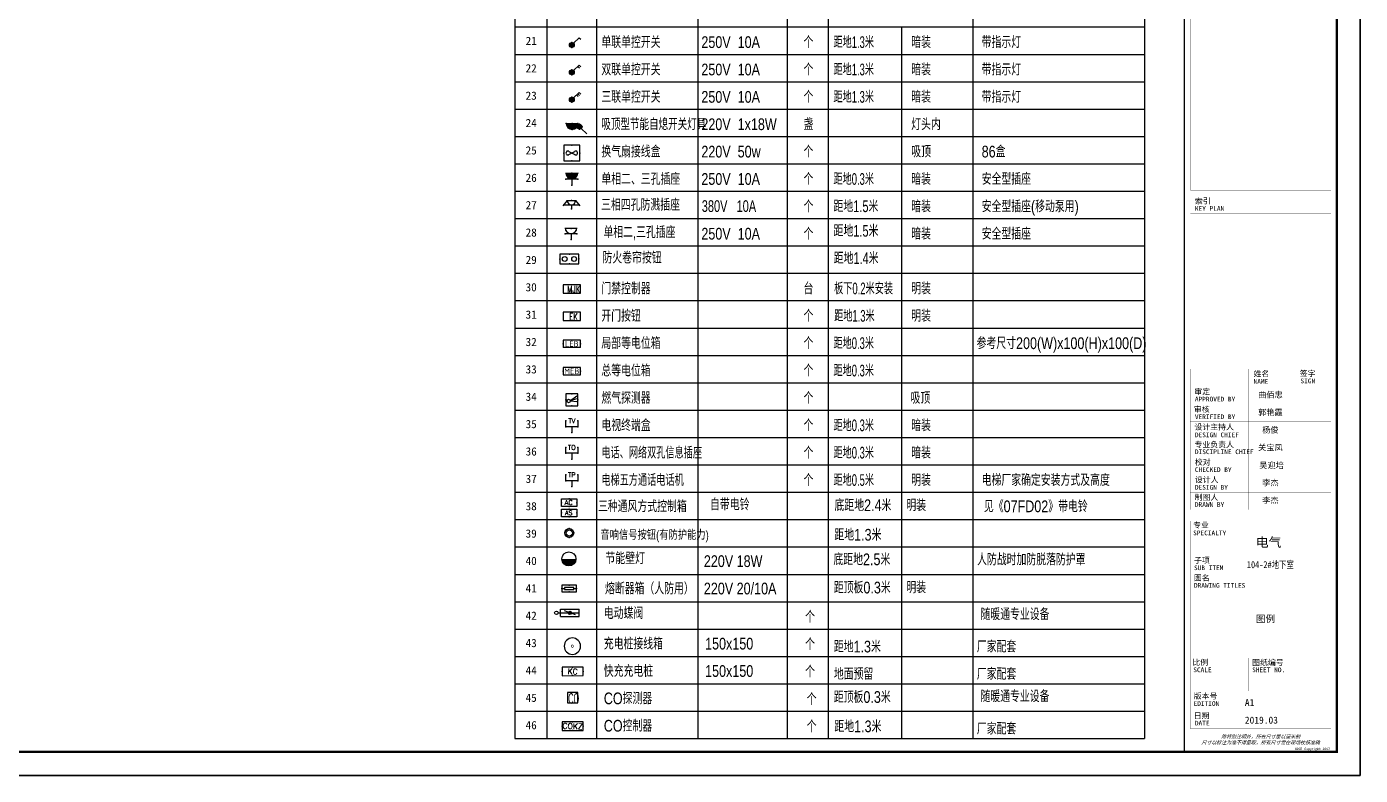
# Model space of a CAD drawing. Extents: x 776418 to 2076422, y -1170708 to 498544.
# Drawn here: x 935141 to 991971, y 285153 to 317081 of the extents above; entities that cross this region are included whole.
import ezdxf
from ezdxf.enums import TextEntityAlignment as Align

# ---------------------------------------------------------------- set-up
doc = ezdxf.new("R2010")
doc.units = 0
doc.header["$LTSCALE"] = 1000
doc.header["$MEASUREMENT"] = 0
doc.layers.get('0').update_dxf_attribs({"linetype": 'CONTINUOUS'})
for name, color, linetype in [('DIM-动力', 3, 'CONTINUOUS'), ('E_EQUIP-通讯', 3, 'CONTINUOUS'), ('EL-TEXT', 3, 'CONTINUOUS'), ('EQUIP-动力', 3, 'CONTINUOUS'), ('EQUIP-插座', 3, 'CONTINUOUS'), ('EQUIP-消防', 80, 'CONTINUOUS'), ('EQUIP-照明', 3, 'CONTINUOUS'), ('EQUIP-箱柜', 3, 'CONTINUOUS'), ('EQUIP-通讯', 3, 'CONTINUOUS'), ('H-DIM-设备', 3, 'CONTINUOUS'), ('SHEET_LINE', 6, 'CONTINUOUS'), ('SHEET_TEXT', 7, 'CONTINUOUS'), ('TEL_TEXT', 3, 'CONTINUOUS'), ('TEL_TITLE', 7, 'CONTINUOUS'), ('WIRE-3', 7, 'CONTINUOUS'), ('WIRE-通讯', 4, 'CONTINUOUS'), ('字', 7, 'CONTINUOUS')]:
    doc.layers.add(name, color=color, linetype=linetype)
doc.styles.add('_HZXY', font='ros.shx', dxfattribs={"width": 0.7, "bigfont": 'jd.shx'})
doc.styles.add('_TCH_LABEL', font='COMPLEX', dxfattribs={"bigfont": 'GBCBIG'})
doc.styles.add('_TEL_DIM', font='SIMPLEX', dxfattribs={"width": 0.7, "height": 3.5, "bigfont": 'HZTXT'})
doc.styles.add('GB-150', font='ros.shx', dxfattribs={"width": 0.8, "height": 500, "bigfont": 'jd.shx'})
doc.styles.add('HZ1', font='simplex.shx', dxfattribs={"width": 0.8, "bigfont": 'hztxt.shx'})
doc.styles.add('ST', font='', dxfattribs={"width": 0.7})
doc.styles.get("Standard").update_dxf_attribs({"font": 'gbenor.shx', "bigfont": 'gbcbig.shx'})
doc.styles.add('华文细黑', font='STXIHEI.TTF')
doc.styles.get('ST').set_extended_font_data('SimSun')

# ---------------------------------------------------------------- blocks, each defined once
blk = doc.blocks.new('_LINKPT1')
blk.add_line((0, 0), (0, 0))
blk = doc.blocks.new('M_Z0')
for p, q in [((0.75, 0.6), (-0.75, 0.6)), ((-0.75, 0.6), (-0.75, 0)), ((-0.75, 0), (0.75, 0)), ((0.75, 0), (0.75, 0.6))]:
    blk.add_line(p, q)
for p in [(-0.75, 0.3), (0, 0.6), (0, 0), (0.75, 0.3)]:
    blk.add_blockref('_LINKPT1', p)
at = {"width": 0.8, "flags": 9}
blk.add_attdef('A', (0, 0), '', height=0.00003, dxfattribs=at)
blk = doc.blocks.new('$equip$00002700')
for p, q in [((-0.75, 0.6), (-0.75, 0)), ((0.75, 0.6), (-0.75, 0.6)), ((-0.75, 0), (0.75, 0)), ((0.75, 0), (0.75, 0.6))]:
    blk.add_line(p, q)
at = {"const_width": 0.04}
blk.add_lwpolyline([(-0.75, 0.6), (-0.75, 0), (0.75, 0), (0.75, 0.6), (-0.75, 0.6), (-0.75, 0)], dxfattribs=at)
for p in [(-0.75, 0.3), (0, 0.6), (0, 0), (0.75, 0.3)]:
    blk.add_point(p)
at = {"color": 7}
blk.add_attdef('$TEXT$', text='', height=0.5, dxfattribs=at).set_placement((0, 0.3), align=Align.MIDDLE_CENTER)
at = {"color": 7, "style": '_TEL_DIM', "flags": 1}
for tag in ['A', 'REMARK']:
    blk.add_attdef(tag, text='', height=0.00002, dxfattribs=at).set_placement((0, 0), align=Align.MIDDLE_CENTER)
blk = doc.blocks.new('$equip$00002651')
for p, q in [((-0.5, 0.5), (-0.5, -0.5)), ((0.5, 0.5), (-0.5, 0.5)), ((-0.12, -0.05), (0.43, 0.34)), ((-0.12, -0.07), (0.43, 0.11)), ((0.5, -0.5), (0.5, 0.5)), ((-0.5, -0.5), (0.5, -0.5)), ((-0.12, -0.1), (0.43, -0.13))]:
    blk.add_line(p, q)
at = {"const_width": 0.04}
blk.add_lwpolyline([(-0.5, 0.5), (0.5, 0.5), (0.5, -0.5), (-0.5, -0.5), (-0.5, 0.5), (0.5, 0.5)], dxfattribs=at)
blk.add_circle((-0.27, -0.1), 0.151)
for p in [(-0.5, 0), (0, 0.5), (0.5, 0), (0, -0.5)]:
    blk.add_point(p)
at = {"color": 7, "flags": 1}
for tag, height, p in [('A', 0.00002, (0, 0)), ('B', 0.4, (0.76, -0.21))]:
    blk.add_attdef(tag, text='', height=height, dxfattribs=at).set_placement(p, align=Align.MIDDLE_CENTER)
blk = doc.blocks.new('$equip$00001802')
for p, q in [((-0.5, 0.5), (-0.5, 1)), ((0.5, 0.5), (-0.5, 0.5)), ((0, 0.5), (0, 0)), ((0.5, 1), (0.5, 0.5))]:
    blk.add_line(p, q)
for p in [(-0.5, 1), (-0.5, 0.5), (0, 0), (0.5, 1), (0.5, 0.5)]:
    blk.add_point(p)
at = {"color": 7, "style": '_TEL_DIM'}
blk.add_attdef('$TEXT$', text='', height=0.4, dxfattribs=at).set_placement((0, 1), align=Align.MIDDLE_CENTER)
at = {"color": 7, "style": '_TEL_DIM', "flags": 1}
blk.add_attdef('A', text='', height=0.00002, dxfattribs=at).set_placement((0, 0), align=Align.MIDDLE_CENTER)
blk = doc.blocks.new('$equip$00001847')
for p, q in [((-0.5, 0.5), (-0.5, 1)), ((0.5, 0.5), (-0.5, 0.5)), ((0, 0.5), (0, 0)), ((0.5, 1), (0.5, 0.5))]:
    blk.add_line(p, q)
for p in [(-0.5, 1), (-0.5, 0.5), (0, 0), (0.5, 1), (0.5, 0.5)]:
    blk.add_point(p)
at = {"color": 7, "style": '_TEL_DIM'}
blk.add_attdef('$TEXT$', text='', height=0.4, dxfattribs=at).set_placement((0, 1), align=Align.MIDDLE_CENTER)
at = {"color": 7, "style": '_TEL_DIM', "flags": 1}
blk.add_attdef('A', text='', height=0.00002, dxfattribs=at).set_placement((0, 0), align=Align.MIDDLE_CENTER)
blk = doc.blocks.new('$equip$00001867')
for p, q in [((-0.5, 0.5), (-0.5, 1)), ((0.5, 0.5), (-0.5, 0.5)), ((0, 0.5), (0, 0)), ((0.5, 1), (0.5, 0.5))]:
    blk.add_line(p, q)
for p in [(-0.5, 1), (-0.5, 0.5), (0, 0), (0.5, 1), (0.5, 0.5)]:
    blk.add_point(p)
at = {"color": 7, "style": '_TEL_DIM'}
blk.add_attdef('$TEXT$', text='', height=0.4, dxfattribs=at).set_placement((0, 1), align=Align.MIDDLE_CENTER)
at = {"color": 7, "style": '_TEL_DIM', "flags": 1}
blk.add_attdef('A', text='', height=0.00002, dxfattribs=at).set_placement((0, 0), align=Align.MIDDLE_CENTER)
blk = doc.blocks.new('$equip$00001962')
for p, q in [((0.15, 0.36), (0.63, 0.83)), ((0.63, 0.83), (0.77, 0.69))]:
    blk.add_line(p, q)
blk.add_circle((0, 0.21), 0.208)
for p in [(-0.21, 0.21), (0, 0.42), (0, 0), (0.21, 0.21)]:
    blk.add_point(p)
for points in [[(-0.18, 0.31), (0.18, 0.31), (-0.21, 0.21), (0.21, 0.21)], [(-0.18, 0.1), (0.18, 0.1), (-0.21, 0.21), (0.21, 0.21)], [(-0.1, 0.39), (0.1, 0.39), (-0.18, 0.31), (0.18, 0.31)], [(-0.1, 0.03), (0.1, 0.03), (-0.18, 0.1), (0.18, 0.1)], [(0, 0.42), (0, 0.42), (-0.1, 0.39), (0.1, 0.39)], [(0, 0), (0, 0), (-0.1, 0.03), (0.1, 0.03)]]:
    blk.add_solid(points)
at = {"layer": 'TEL_TEXT', "style": '_TEL_DIM', "flags": 1}
blk.add_attdef('A', text='', height=0.00002, dxfattribs=at).set_placement((0, 0), align=Align.MIDDLE_CENTER)
blk = doc.blocks.new('$equip$00001963')
for p, q in [((0.15, 0.36), (0.62, 0.83)), ((0.51, 0.72), (0.65, 0.58)), ((0.62, 0.83), (0.77, 0.69))]:
    blk.add_line(p, q)
blk.add_circle((0, 0.21), 0.208)
for p in [(-0.21, 0.21), (0, 0.42), (0, 0), (0.21, 0.21)]:
    blk.add_point(p)
for points in [[(-0.18, 0.31), (0.18, 0.31), (-0.21, 0.21), (0.21, 0.21)], [(-0.18, 0.1), (0.18, 0.1), (-0.21, 0.21), (0.21, 0.21)], [(-0.1, 0.39), (0.1, 0.39), (-0.18, 0.31), (0.18, 0.31)], [(-0.1, 0.03), (0.1, 0.03), (-0.18, 0.1), (0.18, 0.1)], [(0, 0.42), (0, 0.42), (-0.1, 0.39), (0.1, 0.39)], [(0, 0), (0, 0), (-0.1, 0.03), (0.1, 0.03)]]:
    blk.add_solid(points)
at = {"layer": 'TEL_TEXT', "style": '_TEL_DIM', "flags": 1}
blk.add_attdef('A', text='', height=0.00002, dxfattribs=at).set_placement((0, 0), align=Align.MIDDLE_CENTER)
blk = doc.blocks.new('$equip$00001964')
for p, q in [((0.15, 0.36), (0.62, 0.83)), ((0.4, 0.61), (0.54, 0.47)), ((0.51, 0.72), (0.65, 0.58)), ((0.62, 0.83), (0.77, 0.69))]:
    blk.add_line(p, q)
blk.add_circle((0, 0.21), 0.208)
for p in [(-0.21, 0.21), (0, 0.42), (0, 0), (0.21, 0.21)]:
    blk.add_point(p)
for points in [[(-0.18, 0.31), (0.18, 0.31), (-0.21, 0.21), (0.21, 0.21)], [(-0.18, 0.1), (0.18, 0.1), (-0.21, 0.21), (0.21, 0.21)], [(-0.1, 0.39), (0.1, 0.39), (-0.18, 0.31), (0.18, 0.31)], [(-0.1, 0.03), (0.1, 0.03), (-0.18, 0.1), (0.18, 0.1)], [(0, 0.42), (0, 0.42), (-0.1, 0.39), (0.1, 0.39)], [(0, 0), (0, 0), (-0.1, 0.03), (0.1, 0.03)]]:
    blk.add_solid(points)
at = {"layer": 'TEL_TEXT', "style": '_TEL_DIM', "flags": 1}
blk.add_attdef('A', text='', height=0.00002, dxfattribs=at).set_placement((0, 0), align=Align.MIDDLE_CENTER)
blk = doc.blocks.new('$equip$00001237')
for p, q in [((-0.5, 1.05), (-0.5, 1)), ((-0.5, 1), (0.5, 1)), ((0.5, 0.5), (-0.5, 0.5)), ((0, 0.5), (0, 0)), ((0.5, 1.05), (0.5, 1))]:
    blk.add_line(p, q)
blk.add_arc((0, 1), 0.5, 180, 0)
for p in [(-0.5, 0.5), (0, 1), (0, 0), (0.5, 0.5)]:
    blk.add_point(p)
for points in [[(0.43, 0.75), (-0.43, 0.75), (0.5, 1), (-0.5, 1)], [(0.25, 0.57), (-0.25, 0.57), (0.43, 0.75), (-0.43, 0.75)], [(0, 0.5), (0, 0.5), (0.25, 0.57), (-0.25, 0.57)]]:
    blk.add_solid(points)
at = {"flags": 9}
blk.add_attdef('A', (0, 0), '', height=0.00002, dxfattribs=at)
blk = doc.blocks.new('$equip$00001232')
for p, q in [((0.707, 0.714), (-0.707, 0.714)), ((-0.707, 0.707), (-0.707, -0.007)), ((-0.707, 0), (0.707, 0)), ((0.707, 0), (0.707, 0.714))]:
    blk.add_line(p, q)
for centre in [(-0.35, 0.357), (0.35, 0.357)]:
    blk.add_circle(centre, 0.179)
at = {"layer": 'EQUIP-照明'}
for p in [(-0.707, 0.35), (0, 0.714), (0, 0), (0.707, 0.357)]:
    blk.add_point(p, dxfattribs=at)
at = {"layer": 'EQUIP-照明', "flags": 9}
blk.add_attdef('A', (0, 0), '', height=0.00002, dxfattribs=at)
blk = doc.blocks.new('$equip$00001692')
for p, q in [((0.5, 0.95), (-0.5, 0.95)), ((0.5, 0.5), (-0.5, 0.5)), ((0, 0.5), (0, 0))]:
    blk.add_line(p, q)
blk.add_arc((0, 1), 0.5, 180, 0)
for p in [(-0.5, 0.5), (0, 0.95), (0, 0), (0.5, 0.5)]:
    blk.add_point(p)
at = {"layer": 'TEL_TEXT', "style": '_TEL_DIM'}
blk.add_attdef('$TEXT$', text='', height=0.4, dxfattribs=at).set_placement((0.74, 0.5), align=Align.MIDDLE_CENTER)
at = {"layer": 'TEL_TEXT', "style": '_TEL_DIM', "flags": 1}
blk.add_attdef('A', text='', height=0.00002, dxfattribs=at).set_placement((0, 0), align=Align.MIDDLE_CENTER)
blk = doc.blocks.new('$equip$00001502')
for p, q in [((-0.36, 0.04), (-0.72, 0.47)), ((0.66, 0.39), (-0.66, 0.39)), ((0.36, 0.04), (-0.36, 0.04)), ((-0.36, 0.04), (-0.36, 0)), ((0, 0.39), (0, 0.75)), ((0.36, 0.04), (0.72, 0.47)), ((0.36, 0.04), (0.36, 0))]:
    blk.add_line(p, q)
blk.add_arc((0, 0.04), 0.357, 0, 180)
for p in [(-0.66, 0.39), (0, 0.75), (0, 0.04), (0.66, 0.39)]:
    blk.add_point(p)
at = {"style": '_TCH_LABEL', "flags": 9}
blk.add_attdef('A', (0, 0), '', height=0.00002, dxfattribs=at)
blk = doc.blocks.new('$equip$00002506')
at = {"const_width": 0.04}
blk.add_lwpolyline([(-0.375, 0, 1), (0.375, 0, 1), (-0.375, 0, 0.961469)], format="xyb", dxfattribs=at)
for radius in [0.375, 0.263]:
    blk.add_circle((0, 0), radius)
for p in [(-0.375, 0), (0, 0.375), (0.375, 0), (0, -0.375)]:
    blk.add_point(p)
at = {"color": 7, "style": '_TEL_DIM', "flags": 1}
blk.add_attdef('A', text='', height=0.00002, dxfattribs=at).set_placement((0, 0), align=Align.MIDDLE_CENTER)
blk = doc.blocks.new('$equip$00001151')
blk.add_circle((0, 0.5), 0.5)
for points in [[(0.433, 0.25), (-0.433, 0.25), (0.5, 0.5), (-0.5, 0.5)], [(0.25, 0.067), (-0.25, 0.067), (0.433, 0.25), (-0.433, 0.25)], [(0, 0), (0, 0), (0.25, 0.067), (-0.25, 0.067)]]:
    blk.add_solid(points)
at = {"flags": 9}
blk.add_attdef('A', (0, 0), '', height=0.00002, dxfattribs=at)
blk = doc.blocks.new('$equip_U$00000122(maojp-p1408)')
blk.add_lwpolyline([(-0.65, 0.65), (0.65, 0.65), (0.65, 0), (-0.65, 0)], close=True)
for p in [(-0.65, 0.32), (0, 0.65), (0, 0), (0.65, 0.32)]:
    blk.add_point(p)
at = {"color": 7, "style": '_TEL_DIM'}
blk.add_attdef('$TEXT$', text='', height=0.4, dxfattribs=at).set_placement((-0.01, 0.33), align=Align.MIDDLE_CENTER)
at = {"color": 7, "style": '_TEL_DIM', "flags": 1}
for tag in ['REMARK', 'A', 'REMARK']:
    blk.add_attdef(tag, text='', height=0.00002, dxfattribs=at).set_placement((0, 0), align=Align.MIDDLE_CENTER)
blk = doc.blocks.new('$equip_U$00000142(HT0500)')
for p in [(-0.65, 0.32), (0, 0.65), (0, 0), (0.65, 0.32)]:
    blk.add_point(p)
blk.add_blockref('$equip_U$00000122(maojp-p1408)', (0, 0))
at = {"color": 7, "style": '_TEL_DIM'}
blk.add_attdef('$TEXT$', text='', height=0.4, dxfattribs=at).set_placement((-0.03, 0.33), align=Align.MIDDLE_CENTER)
at = {"color": 7, "style": '_TEL_DIM', "flags": 1}
for tag in ['REMARK', 'A', 'REMARK']:
    blk.add_attdef(tag, text='', height=0.00002, dxfattribs=at).set_placement((0, 0), align=Align.MIDDLE_CENTER)
blk = doc.blocks.new('$equip$00001315')
for p, q in [((0.62, 0.29), (-0.62, 0.29)), ((-0.62, 0.29), (-0.62, -0.29)), ((-0.62, 0), (-0.4, 0)), ((0.4, 0), (0.62, 0)), ((0.62, -0.29), (0.62, 0.29)), ((-0.62, -0.29), (0.62, -0.29))]:
    blk.add_line(p, q)
blk.add_lwpolyline([(-0.4, 0.08), (-0.4, -0.08), (0.4, -0.08), (0.4, 0.08)], close=True)
for p in [(-0.62, 0), (0, 0.29), (0.62, 0), (0, -0.29)]:
    blk.add_point(p)
at = {"flags": 9}
blk.add_attdef('A', (0, 0), '', height=0.00002, dxfattribs=at)
blk = doc.blocks.new('$equip$00001302')
for p, q in [((0.67, 0.67), (-0.67, 0.67)), ((-0.67, 0.67), (-0.67, -0.67)), ((-0.25, -0.14), (0.25, 0.14)), ((-0.25, 0.14), (0.25, -0.14)), ((0.67, -0.67), (0.67, 0.67)), ((-0.67, -0.67), (0.67, -0.67))]:
    blk.add_line(p, q)
for centre, start, end in [((-0.33, 0), 60, 300), ((0.33, 0), 240, 120)]:
    blk.add_arc(centre, 0.167, start, end)
for p in [(-0.67, 0), (0, 0.67), (0.67, 0), (0, -0.67)]:
    blk.add_point(p)
at = {"flags": 9}
blk.add_attdef('A', (0, 0), '', height=0.00002, dxfattribs=at)
blk = doc.blocks.new('*U104')
h = blk.add_hatch(color=256)
edge = h.paths.add_edge_path()
edge.add_arc((0, 0), 70, 0, 360)
for p, q in [((-150, 400), (150, 400)), ((-150, 400), (-150, -400)), ((-88, -238), (84, 232)), ((0, 500), (0, -400)), ((150, 400), (150, -400)), ((-150, -400), (150, -400))]:
    blk.add_line(p, q)
for centre, radius in [((0, 575), 75), ((0, 0), 70)]:
    blk.add_circle(centre, radius)
blk = doc.blocks.new('$equip$00001168')
blk.add_line((-0.5, 0), (0.5, 0))
blk.add_arc((0, 0), 0.5, 180, 0)
for p in [(-0.5, 0), (0, 0), (0.5, 0), (0, -0.5)]:
    blk.add_point(p)
for points in [[(0.43, -0.25), (-0.43, -0.25), (0.5, 0), (-0.5, 0)], [(0.25, -0.43), (-0.25, -0.43), (0.43, -0.25), (-0.43, -0.25)], [(0, -0.5), (0, -0.5), (0.25, -0.43), (-0.25, -0.43)]]:
    blk.add_solid(points)
at = {"flags": 9}
blk.add_attdef('A', (0, 0), '', height=0.00002, dxfattribs=at)
blk = doc.blocks.new('$equip$00001221')
blk.add_line((0.15, 0.36), (0.62, 0.83))
blk.add_circle((0, 0.21), 0.208)
at = {"layer": 'EQUIP-照明'}
for p in [(-0.21, 0.21), (0, 0.42), (0, 0), (0.21, 0.21)]:
    blk.add_point(p, dxfattribs=at)
at = {"layer": 'EQUIP-照明', "flags": 9}
blk.add_attdef('A', (0, 0), '', height=0.00002, dxfattribs=at)
blk = doc.blocks.new('A$C00115E70')
at = {"layer": 'WIRE-通讯', "ltscale": 0.001}
blk.add_lwpolyline([(-84100, 59400), (0, 59400), (0, 0), (-84100, 0)], close=True, dxfattribs=at)
blk = doc.blocks.new('WDCE Copyright200X')
at = {"const_width": 0.016}
blk.add_lwpolyline([(-10.6, 1.26, 1), (-11.4, 1.26, 1)], format="xyb", close=True, dxfattribs=at)
at = {"style": '华文细黑'}
for s, p in [('WDCE ', (-11.46, 0.5)), ('     Copyright ', (-3.51, 0.5))]:
    blk.add_text(s, height=1, dxfattribs=at).set_placement(p, align=Align.BOTTOM_RIGHT)
blk.add_text('c', height=0.6, dxfattribs=at).set_placement((-11.04, 1.35), align=Align.MIDDLE_CENTER)
blk.add_attdef('200X', text='', height=1, dxfattribs=at).set_placement((-0.45, 0.5), align=Align.BOTTOM_RIGHT)
blk = doc.blocks.new('A$C51FB5BAD')
at = {"layer": 'SHEET_LINE', "const_width": 50}
blk.add_lwpolyline([(-6500, -57400), (0, -57400), (0, -6150), (-6500, -6150)], close=True, dxfattribs=at)
at = {"layer": 'SHEET_LINE', "const_width": 5}
for points in [[(-6250, -15740), (-6250, -33443)], [(-6250, -33443), (-250, -33443), (-250, -15740)], [(-5750, -27343), (-750, -27343)], [(-5750, -32740), (-750, -32740)], [(-6250, -33443), (-250, -33443)], [(-6250, -34426), (-250, -34426)], [(-6250, -47074), (-250, -47074), (-250, -41074), (-6250, -41074), (-6250, -47074)], [(-3750, -41074), (-3750, -47074)], [(-2000, -41074), (-2000, -47074)], [(-6250, -41824), (-250, -41824)], [(-6250, -42574), (-250, -42574)], [(-6250, -43324), (-250, -43324)], [(-6250, -44074), (-250, -44074)], [(-6250, -44824), (-250, -44824)], [(-6250, -45574), (-250, -45574)], [(-6250, -46324), (-250, -46324)], [(-6250, -47550), (-250, -47550), (-250, -56400), (-6250, -56400), (-6250, -47550)], [(-6250, -49050), (-250, -49050)], [(-6250, -49800), (-250, -49800)], [(-6250, -53400), (-250, -53400)], [(-3750, -53400), (-3750, -54800)], [(-6250, -54800), (-250, -54800)], [(-6250, -55600), (-250, -55600)]]:
    blk.add_lwpolyline(points, dxfattribs=at)
at = {"layer": 'SHEET_TEXT', "xscale": 100, "yscale": 100, "zscale": 100}
blk.add_blockref('WDCE Copyright200X', (-250, -57400), dxfattribs=at).add_auto_attribs({'200X': '2007'})
at = {"layer": 'SHEET_TEXT', "style": '华文细黑'}
for s, height, p in [('索引', 240, (-6050, -33786)), ('KEY PLAN', 200, (-6050, -34126)), ('姓名', 240, (-3550, -41153)), ('签字', 240, (-1581, -41143)), ('SIGN', 200, (-1550, -41480)), ('审定', 240, (-6073, -41919)), ('NAME', 200, (-3550, -41504)), ('APPROVED BY', 200, (-6050, -42256)), ('审核', 240, (-6095, -42671)), ('VERIFIED BY', 200, (-6050, -43009)), ('设计主持人', 240, (-6068, -43424)), ('专业负责人', 240, (-6067, -44174)), ('DESIGN CHIEF', 200, (-6050, -43781)), ('校对', 240, (-6050, -44924)), ('DISCIPLINE CHIEF', 200, (-6050, -44502)), ('CHECKED BY', 200, (-6050, -45263)), ('设计人', 240, (-6050, -45674)), ('DESIGN BY', 200, (-6050, -46017)), ('制图人', 240, (-6061, -46424)), ('DRAWN BY', 200, (-6050, -46750)), ('专业', 240, (-6123, -47607)), ('SPECIALTY', 200, (-6123, -47962)), ('子项', 240, (-6088, -49108)), ('SUB ITEM', 200, (-6088, -49450)), ('图名', 240, (-6091, -49859)), ('DRAWING TITLES', 200, (-6091, -50200)), ('比例', 240, (-6156, -53458)), ('SCALE', 200, (-6119, -53800)), ('SHEET NO.', 200, (-3610, -53800)), ('图纸编号', 240, (-3610, -53468)), ('版本号', 240, (-6100, -54897)), ('EDITION', 200, (-6106, -55239)), ('日期', 240, (-6100, -55732)), ('DATE', 200, (-6050, -56074))]:
    blk.add_text(s, height=height, dxfattribs=at).set_placement(p, align=Align.TOP_LEFT)
at = {"layer": 'SHEET_TEXT', "style": '华文细黑', "oblique": 20}
for s, p in [('除特别注明外，所有尺寸是以毫米制', (-3250, -56750)), ('尺寸以标注为准不得量取，所有尺寸需在现场校核准确', (-3250, -57000))]:
    blk.add_text(s, height=150, dxfattribs=at).set_placement(p, align=Align.MIDDLE_CENTER)
at = {"layer": '字', "style": '华文细黑'}
for s, p in [('A1', (-3921, -55441)), ('2019.03', (-3921, -56193))]:
    blk.add_text(s, height=296.2, dxfattribs=at).set_placement(p)
at = {"layer": '字', "insert": (-2908, -48482), "char_height": 400, "width": 78154.16, "attachment_point": 5, "style": '华文细黑'}
blk.add_mtext('电气', dxfattribs=at)
blk = doc.blocks.new('$equip$00001312')
at = {"const_width": 0.04}
blk.add_lwpolyline([(-0.083, 0, 1), (0.083, 0, 1)], format="xyb", close=True, dxfattribs=at)
blk.add_circle((0, 0), 0.583)
at = {"flags": 9}
blk.add_attdef('A', (0, 0), '', height=0.00002, dxfattribs=at)
blk = doc.blocks.new('$equip$00001816')
for p, q in [((0.75, 0.6), (-0.75, 0.6)), ((-0.75, 0.6), (-0.75, 0)), ((-0.75, 0), (0.75, 0)), ((0.75, 0), (0.75, 0.6))]:
    blk.add_line(p, q)
for p in [(-0.75, 0.3), (0, 0.6), (0, 0), (0.75, 0.3)]:
    blk.add_point(p)
at = {"color": 7, "style": '_TEL_DIM'}
blk.add_attdef('$TEXT$', text='', height=0.4, dxfattribs=at).set_placement((0, 0.3), align=Align.MIDDLE_CENTER)
at = {"color": 7, "style": '_TEL_DIM', "flags": 1}
blk.add_attdef('A', text='', height=0.00002, dxfattribs=at).set_placement((0, 0), align=Align.MIDDLE_CENTER)

msp = doc.modelspace()

# ---------------------------------------------------------------- hatches: boundary and pattern name
at = {"layer": 'EQUIP-照明', "ltscale": 0.001}
h = msp.add_hatch(color=256, dxfattribs=at)
h.dxf.hatch_style = 1
h.paths.add_polyline_path([(958596, 312813, 1), (958804, 312813, 1)])

# ---------------------------------------------------------------- linework, layer by layer
at = {"layer": 'DIM-动力', "ltscale": 0.001}
msp.add_lwpolyline([(907871, 285153), (991971, 285153), (991971, 344553), (907871, 344553)], close=True, dxfattribs=at)
at = {"layer": 'H-DIM-设备'}
msp.add_lwpolyline([(958182, 288241), (958402, 288241), (958622, 288241), (958622, 288681), (958182, 288681)], close=True, dxfattribs=at)
at = {"layer": 'TEL_TITLE'}
msp.add_lwpolyline([(907871, 285153), (991971, 285153), (991971, 344553), (907871, 344553)], close=True, dxfattribs=at)
at = {"layer": 'TEL_TITLE', "const_width": 100}
msp.add_lwpolyline([(910371, 286153), (990971, 286153), (990971, 343553), (910371, 343553)], close=True, dxfattribs=at)
at = {"layer": 'WIRE-3', "color": 0}
for p, q in [((955949, 341577), (955949, 286722)), ((957310, 341577), (957310, 286722)), ((959420, 341577), (959420, 286722)), ((963736, 341577), (963736, 286722)), ((967544, 341577), (967544, 286722)), ((969294, 341577), (969294, 286722)), ((975456, 341577), (975456, 286722)), ((982774, 341577), (982774, 286722)), ((955949, 317067), (982774, 317067)), ((972424, 317067), (972424, 286722)), ((955949, 315900), (982774, 315900)), ((955949, 314733), (982774, 314733)), ((955949, 313566), (982774, 313566)), ((955949, 312399), (982774, 312399)), ((955949, 311232), (982774, 311232)), ((955949, 310065), (982774, 310065)), ((955949, 308898), (982774, 308898)), ((955949, 307730), (982774, 307730)), ((955949, 306563), (982774, 306563)), ((955949, 305396), (982774, 305396)), ((955949, 304229), (982774, 304229)), ((955949, 303062), (982774, 303062)), ((955949, 301895), (982774, 301895)), ((955949, 300728), (982774, 300728)), ((955949, 299560), (982774, 299560)), ((955949, 298393), (982774, 298393)), ((955949, 297226), (982774, 297226)), ((955949, 296059), (982774, 296059)), ((955949, 296059), (982774, 296059)), ((955949, 294892), (982774, 294892)), ((955949, 293725), (982774, 293725)), ((955949, 293725), (982774, 293725)), ((955949, 292558), (982774, 292558)), ((955949, 291391), (982774, 291391)), ((955949, 291391), (982774, 291391)), ((955949, 290223), (982774, 290223)), ((955949, 290223), (982774, 290223)), ((955949, 289056), (982774, 289056)), ((955949, 287889), (982774, 287889)), ((955949, 287889), (982774, 287889)), ((955949, 286722), (982774, 286722))]:
    msp.add_line(p, q, dxfattribs=at)

# ---------------------------------------------------------------- block references
msp.add_blockref('A$C51FB5BAD', (990971, 343553))
at = {"layer": 'E_EQUIP-通讯', "xscale": 500, "yscale": 500, "zscale": 500}
msp.add_blockref('$equip$00001867', (958371, 297469), dxfattribs=at).add_auto_attribs({'$TEXT$': 'TP'})
at = {"layer": 'EQUIP-动力', "xscale": 500, "yscale": 500, "zscale": 500}
msp.add_blockref('$equip$00001302', (958371, 311692), dxfattribs=at)
at = {"layer": 'EQUIP-动力', "linetype": 'ByBlock', "xscale": 500, "yscale": 500, "zscale": 500}
msp.add_blockref('$equip$00001692', (958337, 308002), dxfattribs=at)
at = {"layer": 'EQUIP-动力', "xscale": -600, "yscale": 600, "zscale": 599.9999999999999, "rotation": 212.4796895082868}
msp.add_blockref('$equip$00001312', (958395, 290662), dxfattribs=at)
at = {"layer": 'EQUIP-动力'}
ref = msp.add_blockref('$equip$00001816', (958406, 289404), dxfattribs=dict(at, xscale=599.9999999999999, yscale=599.9999999999999, zscale=599.9999999999999, rotation=0.0201032324859202))
ref.add_attrib('$TEXT$', 'KC', dxfattribs={"layer": '0', "color": 7, "height": 240, "rotation": 357.5407, "style": '_TEL_DIM'}).set_placement((958406, 289584), align=Align.MIDDLE_CENTER)
ref = msp.add_blockref('$equip$00001816', (958406, 287069), dxfattribs=dict(at, xscale=599.9999999999999, yscale=599.9999999999999, zscale=599.9999999999999, rotation=0.0201032324859202))
ref.add_attrib('$TEXT$', 'COKZ', dxfattribs={"layer": '0', "color": 7, "height": 240, "rotation": 357.5407, "style": '_TEL_DIM'}).set_placement((958406, 287249), align=Align.MIDDLE_CENTER)
at = {"layer": 'EQUIP-插座', "xscale": 500, "yscale": 500, "zscale": 500}
msp.add_blockref('$equip$00001237', (958371, 310326), dxfattribs=at)
at = {"layer": 'EQUIP-插座', "xscale": 500, "yscale": 500, "zscale": 500, "rotation": 180}
msp.add_blockref('$equip$00001502', (958354, 309680), dxfattribs=at)
at = {"layer": 'EQUIP-消防', "xscale": 500, "yscale": 500, "zscale": 500}
msp.add_blockref('$equip$00002651', (958371, 301167), dxfattribs=at)
at = {"layer": 'EQUIP-消防', "rotation": 90}
msp.add_blockref('*U104', (958288, 292083, 2950), dxfattribs=at)
at = {"layer": 'EQUIP-照明'}
for name, p, xscale, yscale, zscale in [('$equip$00001962', (958371, 316195), 500, 500, 500), ('$equip$00001963', (958371, 315028), 500, 500, 500), ('$equip$00001964', (958371, 313861), 500, 500, 500), ('$equip$00002506', (958262, 295489), 500, 500, 500), ('$equip$00001151', (958246, 294081), 600, 600, 600)]:
    msp.add_blockref(name, p, dxfattribs=dict(at, xscale=xscale, yscale=yscale, zscale=zscale))
at = {"layer": 'EQUIP-照明', "ltscale": 0.001, "xscale": 500, "yscale": 500, "zscale": 500}
msp.add_blockref('$equip$00001168', (958383, 312947), dxfattribs=at)
at = {"layer": 'EQUIP-照明', "ltscale": 0.001, "xscale": 500, "yscale": 500, "zscale": 500, "rotation": 270}
msp.add_blockref('$equip$00001221', (958596, 312813), dxfattribs=at)
at = {"layer": 'EQUIP-照明', "linetype": 'ByBlock', "xscale": 571.4285714285797, "yscale": 571.4285714285797, "zscale": 571.4285714285797}
msp.add_blockref('$equip$00001232', (958267, 306969), dxfattribs=at)
at = {"layer": 'EQUIP-箱柜', "xscale": 500, "yscale": 500, "zscale": 500}
for name, p, values in [('$equip$00002700', (958371, 303406), {'$TEXT$': 'LEB'}), ('$equip$00002700', (958371, 302239), {'$TEXT$': 'MEB'}), ('$equip_U$00000142(HT0500)', (958253, 296621), {'$TEXT$': 'AC'}), ('$equip_U$00000142(HT0500)', (958253, 296182), {'$TEXT$': 'AS'})]:
    msp.add_blockref(name, p, dxfattribs=at).add_auto_attribs(values)
at = {"layer": 'EQUIP-通讯', "xscale": 500, "yscale": 500, "zscale": 500}
for name, p, values in [('$equip$00001802', (958371, 299768), {'$TEXT$': 'TV'}), ('$equip$00001847', (958371, 298636), {'$TEXT$': 'TO'})]:
    msp.add_blockref(name, p, dxfattribs=at).add_auto_attribs(values)
msp.add_blockref('$equip$00001315', (958253, 293125), dxfattribs=at)
at = {"layer": 'TEL_TEXT', "xscale": 500, "yscale": 600, "zscale": 500}
for p in [(958371, 305712), (958371, 304545)]:
    msp.add_blockref('M_Z0', p, dxfattribs=at)
at = {"layer": 'WIRE-通讯', "ltscale": 0.001}
msp.add_blockref('A$C00115E70', (991971, 285153), dxfattribs=at)

# ---------------------------------------------------------------- texts
at = {"layer": 'EL-TEXT', "color": 255, "style": '华文细黑'}
msp.add_text('图例', height=294, dxfattribs=at).set_placement((987521, 291681, 0))
at = {"layer": 'H-DIM-设备', "style": 'GB-150', "width": 0.5}
msp.add_text('CO', height=450, rotation=359.9991, dxfattribs=at).set_placement((958220, 288208))
at = {"layer": 'SHEET_TEXT', "style": '华文细黑'}
msp.add_text('吴迎培', height=250, dxfattribs=at).set_placement((987663, 298500), align=Align.TOP_LEFT)
for tag, p in [('曲佰忠', (988139, 301508)), ('郭艳霞', (988139, 300758)), ('杨俊', (988139, 300008)), ('关宝凤', (988139, 299258)), ('李杰', (988139, 297758)), ('李杰', (988139, 297008))]:
    msp.add_attdef(tag, text='', height=250, dxfattribs=at).set_placement(p, align=Align.TOP_CENTER)
at = {"layer": 'TEL_TEXT'}
for s, height, style, width, p in [('单联单控开关', 500, '_HZXY', 0.8, (959630, 316170)), ('250V  10A', 500, '_HZXY', 0.8, (963891, 316170)), ('个', 500, '_HZXY', 0.8, (968244, 316170)), ('距地1.3米', 500, '_HZXY', 0.6, (969519, 316170)), ('暗装', 500, '_HZXY', 0.8, (972835, 316170)), ('带指示灯', 500, '_HZXY', 0.8, (975836, 316170)), ('双联单控开关', 500, '_HZXY', 0.8, (959630, 315003)), ('250V  10A', 500, '_HZXY', 0.8, (963891, 315003)), ('个', 500, '_HZXY', 0.8, (968244, 315003)), ('距地1.3米', 500, '_HZXY', 0.6, (969519, 315003)), ('暗装', 500, '_HZXY', 0.8, (972835, 315003)), ('带指示灯', 500, '_HZXY', 0.8, (975836, 315003)), ('三联单控开关', 500, '_HZXY', 0.8, (959630, 313836)), ('250V  10A', 500, '_HZXY', 0.8, (963891, 313836)), ('个', 500, '_HZXY', 0.8, (968244, 313836)), ('距地1.3米', 500, '_HZXY', 0.6, (969519, 313836)), ('暗装', 500, '_HZXY', 0.8, (972835, 313836)), ('带指示灯', 500, '_HZXY', 0.8, (975836, 313836)), ('吸顶型节能自熄开关灯具', 500, '_HZXY', 0.65, (959630, 312669)), ('220V  1x18W ', 500, '_HZXY', 0.8, (963891, 312669)), ('盏', 500, '_HZXY', 0.8, (968244, 312669)), ('灯头内', 500, '_HZXY', 0.8, (972835, 312669)), ('换气扇接线盒', 500, '_HZXY', 0.7, (959630, 311502)), ('220V  50w', 500, '_HZXY', 0.8, (963891, 311502)), ('个', 500, '_HZXY', 0.8, (968244, 311502)), ('吸顶', 500, '_HZXY', 0.8, (972835, 311502)), ('86盒', 500, '_HZXY', 0.8, (975836, 311502)), ('单相二、三孔插座', 500, '_HZXY', 0.7, (959630, 310335)), ('个', 500, '_HZXY', 0.8, (968244, 310335)), ('距地0.3米', 500, '_HZXY', 0.6, (969519, 310335)), ('暗装', 500, '_HZXY', 0.8, (972835, 310335)), ('安全型插座', 500, '_HZXY', 0.8, (975836, 310335)), ('250V  10A', 500, '_HZXY', 0.8, (963891, 310335)), ('三相四孔防溅插座', 500, '_HZXY', 0.7, (959619, 309234)), ('安全型插座(移动泵用)', 500, '_HZXY', 0.8, (975836, 309167)), ('380V   10A', 500, '_HZXY', 0.7, (963909, 309178)), ('个', 500, '_HZXY', 0.8, (968244, 309167)), ('距地1.5米', 500, '_HZXY', 0.7, (969523, 309172)), ('暗装', 500, '_HZXY', 0.8, (972835, 309167)), ('单相二,三孔插座', 500, '_HZXY', 0.7, (959716, 308066)), ('距地1.5米', 500, '_HZXY', 0.7, (969526, 308125)), ('250V  10A', 500, '_HZXY', 0.8, (963891, 308000)), ('个', 500, '_HZXY', 0.8, (968244, 308000)), ('暗装', 500, '_HZXY', 0.8, (972835, 308000)), ('安全型插座', 500, '_HZXY', 0.8, (975836, 308000)), ('防火卷帘按钮', 500, '_HZXY', 0.7, (959676, 306981)), ('距地1.4米', 500, '_HZXY', 0.7, (969531, 306958)), ('MJK', 300, 'HZ1', 0.7, (958182, 305734)), ('门禁控制器 ', 500, '_HZXY', 0.8, (959630, 305666)), ('台', 500, '_HZXY', 0.8, (968244, 305666)), ('板下0.2米安装', 500, '_HZXY', 0.6, (969548, 305666)), ('明装', 500, '_HZXY', 0.8, (972835, 305666)), ('EK', 300, 'HZ1', 0.7, (958261, 304566)), ('开门按钮', 500, '_HZXY', 0.8, (959630, 304499)), ('个', 500, '_HZXY', 0.8, (968244, 304499)), ('距地1.3米', 500, '_HZXY', 0.6, (969548, 304499)), ('明装', 500, '_HZXY', 0.8, (972835, 304499)), ('局部等电位箱', 500, '_HZXY', 0.8, (959630, 303332)), ('个', 500, '_HZXY', 0.8, (968244, 303332)), ('距地0.3米', 500, '_HZXY', 0.6, (969519, 303332)), ('参考尺寸200(W)x100(H)x100(D)', 500, '_HZXY', 0.8, (975620, 303332)), ('总等电位箱', 500, '_HZXY', 0.8, (959630, 302165)), ('个', 500, '_HZXY', 0.8, (968244, 302165)), ('距地0.3米', 500, '_HZXY', 0.6, (969519, 302165)), ('燃气探测器', 500, '_HZXY', 0.8, (959630, 300997)), ('个', 500, '_HZXY', 0.8, (968244, 300997)), ('吸顶 ', 500, '_HZXY', 0.8, (972805, 300997)), ('电视终端盒', 500, '_HZXY', 0.8, (959630, 299830)), ('个', 500, '_HZXY', 0.8, (968244, 299830)), ('距地0.3米', 500, '_HZXY', 0.6, (969519, 299830)), ('暗装', 500, '_HZXY', 0.8, (972835, 299830)), ('电话、网络双孔信息插座', 500, '_HZXY', 0.6, (959630, 298663)), ('个', 500, '_HZXY', 0.8, (968244, 298663)), ('距地0.3米', 500, '_HZXY', 0.6, (969519, 298663)), ('暗装', 500, '_HZXY', 0.8, (972835, 298663)), ('电梯五方通话电话机', 500, '_HZXY', 0.6, (959630, 297496)), ('个', 500, '_HZXY', 0.8, (968244, 297496)), ('距地0.5米', 500, '_HZXY', 0.6, (969519, 297496)), ('明装', 500, '_HZXY', 0.8, (972835, 297496)), ('电梯厂家确定安装方式及高度', 500, '_HZXY', 0.8, (975836, 297496)), ('三种通风方式控制箱', 500, '_HZXY', 0.8, (959486, 296376)), ('自带电铃', 500, '_HZXY', 0.8, (964262, 296454)), ('底距地2.4米', 500, '_HZXY', 0.8, (969565, 296421)), ('明装', 500, '_HZXY', 0.8, (972628, 296421)), ('见《07FD02》带电铃', 500, '_HZXY', 0.8, (975930, 296375)), ('音响信号按钮(有防护能力)', 380, '_HZXY', 0.8, (959589, 295203)), ('距地1.3米', 500, '_HZXY', 0.8, (969560, 295162)), ('节能壁灯', 500, '_HZXY', 0.8, (959805, 294159)), ('220V 18W ', 500, '_HZXY', 0.8, (963997, 294037)), ('底距地2.5米', 500, '_HZXY', 0.8, (969519, 294114)), (' 人防战时加防脱落防护罩', 500, '_HZXY', 0.8, (975492, 294109)), ('熔断器箱（人防用）', 500, '_HZXY', 0.8, (959785, 292870)), ('220V 20/10A', 500, '_HZXY', 0.8, (963997, 292870)), ('距顶板0.3米', 500, '_HZXY', 0.8, (969536, 292911)), ('明装', 500, '_HZXY', 0.8, (972628, 292919)), ('电动蝶阀', 500, '_HZXY', 0.8, (959734, 291817)), ('个', 500, '_HZXY', 0.8, (968313, 291660)), ('随暖通专业设备', 500, '_HZXY', 0.8, (975784, 291775)), ('充电桩接线箱', 500, '_HZXY', 0.8, (959734, 290519)), ('150x150', 500, '_HZXY', 0.8, (964050, 290519)), ('个', 500, '_HZXY', 0.8, (968313, 290493)), ('距地1.3米', 500, '_HZXY', 0.8, (969536, 290394)), ('厂家配套', 500, '_HZXY', 0.8, (975630, 290394)), ('快充充电桩', 500, '_HZXY', 0.8, (959734, 289352)), ('150x150', 500, '_HZXY', 0.8, (964050, 289352)), ('个', 500, '_HZXY', 0.8, (968313, 289326)), ('地面预留', 500, '_HZXY', 0.8, (969536, 289227)), ('厂家配套', 500, '_HZXY', 0.8, (975630, 289227)), ('CO探测器', 500, '_HZXY', 0.8, (959734, 288185)), ('个', 500, '_HZXY', 0.8, (968381, 288159)), ('距顶板0.3米', 500, '_HZXY', 0.8, (969536, 288243)), ('随暖通专业设备', 500, '_HZXY', 0.8, (975784, 288274)), ('CO控制器', 500, '_HZXY', 0.8, (959734, 287018)), ('个', 500, '_HZXY', 0.8, (968381, 286992)), ('距地1.3米', 500, '_HZXY', 0.8, (969560, 286992)), ('厂家配套', 500, '_HZXY', 0.8, (975630, 286893))]:
    msp.add_text(s, height=height, dxfattribs=dict(at, style=style, width=width)).set_placement(p)
at = {"layer": 'WIRE-3', "style": 'ST'}
for s, p in [('21', (956639, 316193)), ('22', (956639, 315026)), ('23', (956639, 313859)), ('24', (956639, 312692)), ('25', (956639, 311524)), ('26', (956639, 310357)), ('27', (956639, 309190)), ('28', (956639, 308023)), ('29', (956639, 306856)), ('30', (956639, 305689)), ('32', (956639, 303355)), ('33', (956639, 302187)), ('34', (956639, 301020)), ('35', (956639, 299853)), ('36', (956639, 298686)), ('37', (956639, 297519)), ('38', (956639, 296352)), ('39', (956639, 295185)), ('40', (956639, 294017)), ('41', (956639, 292850)), ('42', (956639, 291683)), ('43', (956639, 290516)), ('44', (956639, 289349)), ('45', (956639, 288182)), ('46', (956639, 287015))]:
    msp.add_text(s, height=350, dxfattribs=at).set_placement(p, align=Align.BOTTOM_CENTER)
at = {"layer": 'WIRE-3', "color": 0, "style": 'ST'}
msp.add_text('31', height=350, dxfattribs=at).set_placement((956639, 304522, 0), align=Align.BOTTOM_CENTER)
at = {"layer": '字', "style": '华文细黑', "width": 0.75}
msp.add_text('104-2#地下室', height=300, dxfattribs=at).set_placement((987137, 293989))

doc.saveas('drawing.dxf')
